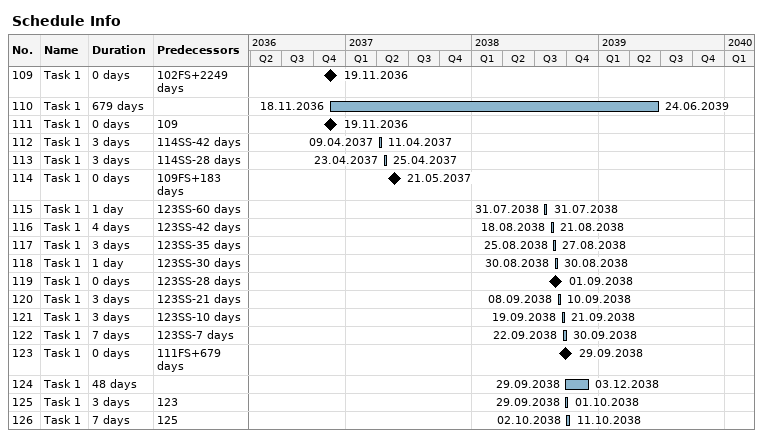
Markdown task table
Schedule Info

| ID | Task | Duration | Start | Finish | Predecessors |
|---|---|---|---|---|---|
| 109 | Task 1 | 0d | 2036-11-19 | 2036-11-19 | 102FS+2249d |
| 110 | Task 1 | 679d | 2036-11-18 | 2039-06-24 |  |
| 111 | Task 1 | 0d | 2036-11-19 | 2036-11-19 | 109 |
| 112 | Task 1 | 3d | 2037-04-09 | 2037-04-11 | 114SS-42d |
| 113 | Task 1 | 3d | 2037-04-23 | 2037-04-25 | 114SS-28d |
| 114 | Task 1 | 0d | 2037-05-21 | 2037-05-21 | 109FS+183d |
| 115 | Task 1 | 1d | 2038-07-31 | 2038-07-31 | 123SS-60d |
| 116 | Task 1 | 4d | 2038-08-18 | 2038-08-21 | 123SS-42d |
| 117 | Task 1 | 3d | 2038-08-25 | 2038-08-27 | 123SS-35d |
| 118 | Task 1 | 1d | 2038-08-30 | 2038-08-30 | 123SS-30d |
| 119 | Task 1 | 0d | 2038-09-01 | 2038-09-01 | 123SS-28d |
| 120 | Task 1 | 3d | 2038-09-08 | 2038-09-10 | 123SS-21d |
| 121 | Task 1 | 3d | 2038-09-19 | 2038-09-21 | 123SS-10d |
| 122 | Task 1 | 7d | 2038-09-22 | 2038-09-30 | 123SS-7d |
| 123 | Task 1 | 0d | 2038-09-29 | 2038-09-29 | 111FS+679d |
| 124 | Task 1 | 48d | 2038-09-29 | 2038-12-03 |  |
| 125 | Task 1 | 3d | 2038-09-29 | 2038-10-01 | 123 |
| 126 | Task 1 | 7d | 2038-10-02 | 2038-10-11 | 125 |
